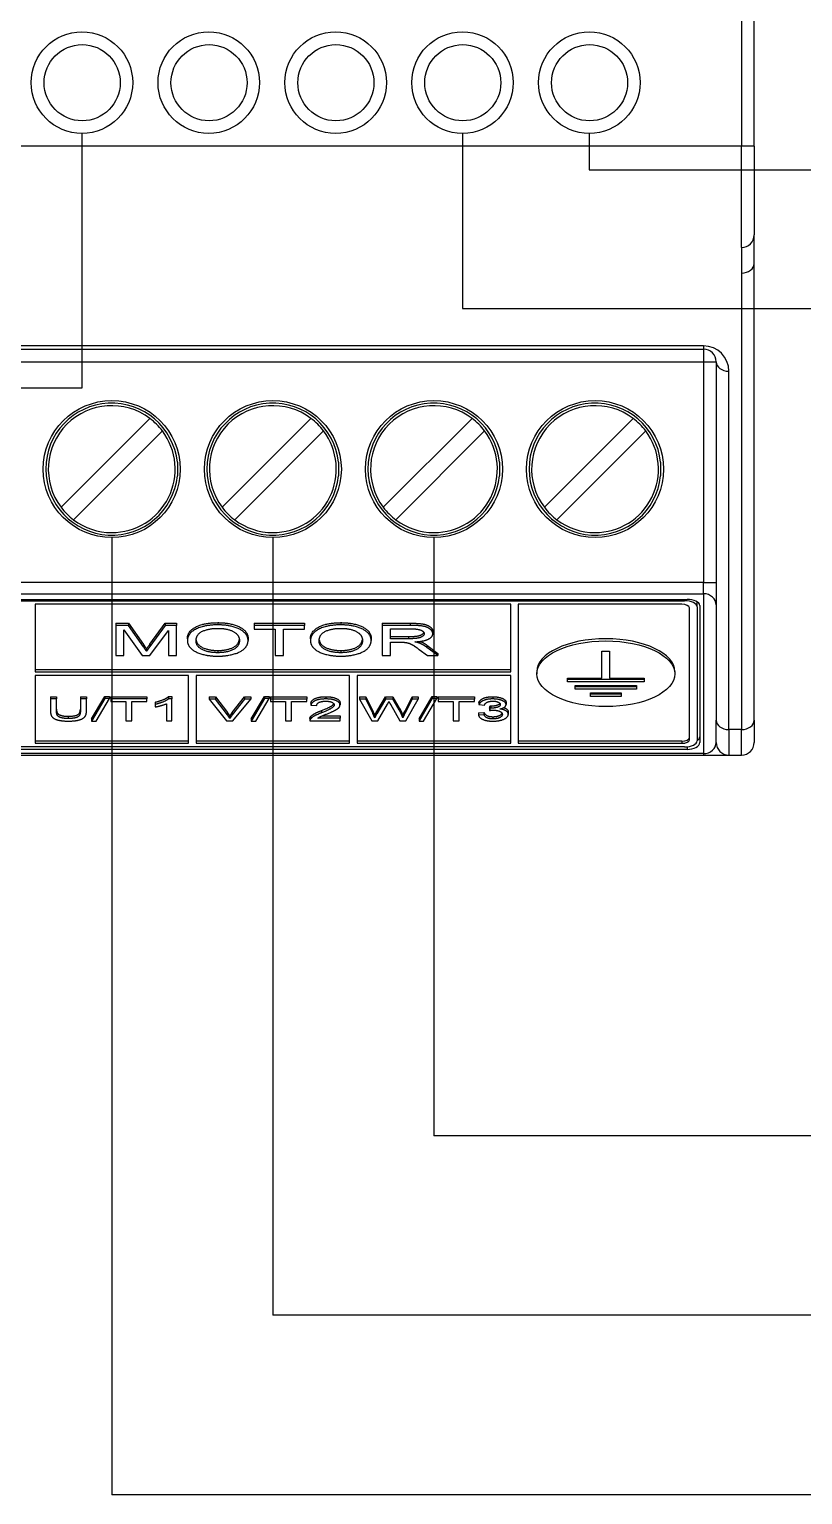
# Model space of a CAD drawing. Header units: millimetres. Extents: x -1721 to 4288, y -273 to 2028.
# Drawn here: x 145.53 to 169.92, y 1214.42 to 1260.62 of the extents above; entities that cross this region are included whole.
import ezdxf

# ---------------------------------------------------------------- set-up
doc = ezdxf.new("R2010")
doc.units = ezdxf.units.MM
doc.header["$LTSCALE"] = 5
doc.header["$MEASUREMENT"] = 0
doc.layers.get('0').update_dxf_attribs({"linetype": 'CONTINUOUS'})
doc.layers.add('圖框', color=7, linetype='CONTINUOUS')

msp = doc.modelspace()

# ---------------------------------------------------------------- linework, layer by layer
for p, q in [((147.193, 1257.337), (147.193, 1249.305)), ((159.193, 1257.337), (159.193, 1251.82)), ((163.193, 1257.337), (163.193, 1256.184)), ((163.193, 1256.184), (184.138, 1256.184)), ((159.193, 1251.82), (184.179, 1251.82)), ((147.193, 1249.305), (97.632, 1249.305)), ((148.133, 1244.593), (148.133, 1214.423)), ((153.213, 1244.593), (153.213, 1220.082)), ((158.293, 1244.593), (158.293, 1225.741)), ((219.385, 1225.741), (158.293, 1225.741)), ((215.434, 1220.082), (153.213, 1220.082)), ((211.624, 1214.423), (148.133, 1214.423))]:
    msp.add_line(p, q)
at = {"layer": '圖框'}
for p, q in [((167.993, 1297.263), (167.993, 1256.937)), ((168.393, 1256.937), (168.393, 1297.263)), ((167.993, 1256.937), (114.393, 1256.937)), ((168.393, 1256.937), (167.993, 1256.937)), ((167.993, 1253.737), (167.993, 1256.937)), ((168.393, 1256.937), (168.393, 1254.137)), ((167.993, 1253.737), (167.993, 1252.934)), ((168.393, 1253.233), (168.393, 1254.137)), ((167.993, 1252.934), (167.993, 1238.541)), ((168.393, 1238.841), (168.393, 1253.233)), ((166.793, 1250.638), (124.393, 1250.638)), ((124.393, 1250.537), (166.793, 1250.537)), ((166.793, 1250.638), (166.793, 1250.537)), ((166.793, 1250.537), (166.793, 1250.137)), ((124.393, 1250.137), (166.793, 1250.137)), ((166.793, 1250.137), (167.193, 1250.137)), ((166.793, 1250.137), (166.793, 1243.176)), ((167.193, 1250.137), (167.193, 1238.841)), ((167.593, 1238.541), (167.593, 1249.838)), ((146.535, 1245.551), (149.335, 1248.352)), ((151.615, 1245.551), (154.415, 1248.352)), ((156.695, 1245.551), (159.495, 1248.352)), ((161.775, 1245.551), (164.575, 1248.352)), ((149.731, 1247.956), (146.931, 1245.155)), ((154.811, 1247.956), (152.011, 1245.155)), ((159.891, 1247.956), (157.091, 1245.155)), ((164.971, 1247.956), (162.171, 1245.155)), ((150.202, 1246.97), (150.202, 1246.537)), ((155.282, 1246.97), (155.282, 1246.537)), ((160.362, 1246.97), (160.362, 1246.537)), ((165.442, 1246.97), (165.442, 1246.537)), ((166.793, 1243.176), (124.393, 1243.176)), ((166.793, 1242.824), (166.793, 1243.176)), ((166.793, 1243.176), (167.193, 1243.176)), ((124.393, 1242.824), (166.793, 1242.824)), ((124.913, 1242.644), (166.273, 1242.644)), ((166.193, 1242.644), (166.193, 1242.606)), ((166.793, 1242.824), (166.793, 1237.786)), ((124.993, 1242.606), (166.193, 1242.606)), ((145.713, 1242.491), (145.713, 1240.358)), ((160.713, 1242.491), (145.713, 1242.491)), ((160.713, 1240.358), (160.713, 1242.491)), ((166.113, 1242.491), (160.953, 1242.491)), ((160.953, 1242.491), (160.953, 1238.11)), ((166.353, 1238.224), (166.353, 1242.377)), ((166.593, 1242.415), (166.593, 1242.556)), ((166.593, 1242.415), (166.593, 1238.186)), ((166.673, 1242.453), (166.673, 1238.133)), ((148.263, 1241.896), (148.661, 1241.896)), ((148.263, 1241.896), (148.263, 1241.826)), ((148.661, 1241.826), (148.263, 1241.826)), ((148.263, 1241.826), (148.263, 1240.873)), ((148.661, 1241.896), (148.661, 1241.826)), ((148.661, 1241.896), (149.135, 1241.222)), ((149.135, 1241.151), (148.661, 1241.826)), ((149.338, 1241.233), (149.818, 1241.896)), ((149.818, 1241.826), (149.338, 1241.163)), ((149.818, 1241.896), (149.818, 1241.826)), ((149.818, 1241.896), (150.173, 1241.896)), ((150.173, 1241.826), (149.818, 1241.826)), ((150.173, 1241.896), (150.173, 1241.826)), ((150.173, 1240.873), (150.173, 1241.826)), ((151.476, 1241.913), (151.476, 1241.843)), ((152.623, 1241.896), (152.623, 1241.826)), ((152.623, 1241.896), (154.208, 1241.896)), ((152.623, 1241.826), (152.623, 1241.713)), ((154.208, 1241.826), (152.623, 1241.826)), ((152.623, 1241.713), (153.281, 1241.713)), ((153.281, 1241.713), (153.281, 1240.873)), ((153.546, 1241.713), (154.208, 1241.713)), ((153.546, 1240.873), (153.546, 1241.713)), ((154.208, 1241.896), (154.208, 1241.826)), ((154.208, 1241.713), (154.208, 1241.826)), ((155.357, 1241.913), (155.357, 1241.843)), ((156.658, 1241.896), (157.545, 1241.896)), ((156.658, 1241.896), (156.658, 1241.826)), ((157.545, 1241.826), (156.658, 1241.826)), ((156.658, 1241.826), (156.658, 1240.873)), ((156.923, 1241.406), (156.923, 1241.721)), ((156.923, 1241.721), (157.556, 1241.721)), ((157.545, 1241.896), (157.545, 1241.826)), ((148.518, 1241.684), (149.097, 1240.873)), ((148.518, 1240.873), (148.518, 1241.684)), ((149.335, 1240.873), (149.918, 1241.671)), ((149.338, 1241.233), (149.338, 1241.163)), ((149.918, 1241.671), (149.918, 1240.873)), ((150.519, 1241.408), (150.519, 1241.337)), ((152.432, 1241.418), (152.432, 1241.348)), ((154.4, 1241.408), (154.4, 1241.337)), ((156.313, 1241.418), (156.313, 1241.348)), ((156.923, 1241.476), (157.492, 1241.476)), ((157.492, 1241.406), (156.923, 1241.406)), ((156.923, 1241.297), (157.229, 1241.297)), ((156.923, 1240.873), (156.923, 1241.297)), ((157.492, 1241.476), (157.492, 1241.406)), ((157.853, 1241.323), (157.853, 1241.26)), ((158.257, 1241.636), (158.257, 1241.566)), ((148.263, 1240.873), (148.518, 1240.873)), ((149.097, 1240.873), (149.335, 1240.873)), ((149.135, 1241.222), (149.135, 1241.151)), ((149.231, 1241.081), (149.231, 1241.011)), ((149.918, 1240.873), (150.173, 1240.873)), ((151.475, 1241.036), (151.475, 1240.966)), ((153.281, 1240.873), (153.546, 1240.873)), ((155.356, 1241.036), (155.356, 1240.966)), ((156.658, 1240.873), (156.923, 1240.873)), ((157.822, 1241.072), (158.088, 1240.873)), ((158.072, 1241.203), (158.072, 1241.133)), ((158.072, 1241.203), (158.418, 1240.944)), ((158.418, 1240.873), (158.072, 1241.133)), ((158.088, 1240.873), (158.418, 1240.873)), ((158.418, 1240.944), (158.418, 1240.873)), ((163.592, 1240.165), (163.592, 1241.012)), ((163.592, 1241.012), (163.834, 1241.012)), ((163.834, 1241.012), (163.834, 1240.165)), ((160.713, 1240.428), (145.713, 1240.428)), ((145.713, 1240.358), (160.713, 1240.358)), ((161.539, 1240.371), (161.539, 1240.301)), ((165.887, 1240.371), (165.887, 1240.301)), ((150.553, 1240.243), (145.713, 1240.243)), ((145.713, 1240.243), (145.713, 1238.11)), ((150.553, 1238.11), (150.553, 1240.243)), ((155.633, 1240.243), (150.793, 1240.243)), ((150.793, 1240.243), (150.793, 1238.11)), ((155.633, 1238.11), (155.633, 1240.243)), ((160.713, 1240.243), (155.873, 1240.243)), ((155.873, 1240.243), (155.873, 1238.11)), ((160.713, 1238.11), (160.713, 1240.243)), ((162.506, 1240.05), (162.506, 1240.165)), ((162.506, 1240.165), (163.592, 1240.165)), ((164.921, 1240.12), (162.506, 1240.12)), ((164.921, 1240.05), (162.506, 1240.05)), ((162.747, 1239.935), (164.679, 1239.935)), ((162.747, 1239.82), (162.747, 1239.935)), ((164.679, 1239.89), (162.747, 1239.89)), ((163.834, 1240.165), (164.921, 1240.165)), ((164.679, 1239.935), (164.679, 1239.82)), ((164.921, 1240.165), (164.921, 1240.05)), ((146.202, 1239.577), (146.202, 1239.507)), ((146.202, 1239.577), (146.393, 1239.577)), ((146.202, 1239.507), (146.202, 1239.11)), ((146.393, 1239.507), (146.202, 1239.507)), ((146.393, 1239.577), (146.393, 1239.507)), ((146.393, 1239.111), (146.393, 1239.507)), ((147.143, 1239.577), (147.143, 1239.507)), ((147.143, 1239.577), (147.334, 1239.577)), ((147.143, 1239.507), (147.143, 1239.111)), ((147.334, 1239.507), (147.143, 1239.507)), ((147.334, 1239.577), (147.334, 1239.507)), ((147.334, 1239.11), (147.334, 1239.507)), ((147.497, 1238.88), (147.914, 1239.589)), ((147.914, 1239.518), (147.497, 1238.809)), ((147.639, 1238.809), (148.057, 1239.518)), ((147.914, 1239.589), (148.057, 1239.589)), ((147.914, 1239.589), (147.914, 1239.518)), ((148.057, 1239.518), (147.914, 1239.518)), ((148.057, 1239.589), (148.057, 1239.518)), ((148.103, 1239.577), (148.103, 1239.507)), ((148.103, 1239.577), (149.244, 1239.577)), ((148.103, 1239.507), (148.103, 1239.426)), ((149.244, 1239.507), (148.103, 1239.507)), ((148.103, 1239.426), (148.577, 1239.426)), ((148.577, 1239.426), (148.577, 1238.821)), ((148.768, 1239.426), (149.244, 1239.426)), ((148.768, 1238.821), (148.768, 1239.426)), ((149.244, 1239.577), (149.244, 1239.507)), ((149.244, 1239.426), (149.244, 1239.507)), ((149.503, 1239.408), (149.503, 1239.337)), ((149.919, 1239.58), (149.919, 1239.509)), ((149.919, 1239.58), (150.033, 1239.58)), ((150.033, 1239.509), (149.919, 1239.509)), ((150.033, 1239.58), (150.033, 1239.509)), ((150.033, 1238.821), (150.033, 1239.509)), ((151.2, 1239.576), (151.406, 1239.576)), ((151.2, 1239.576), (151.2, 1239.505)), ((151.406, 1239.505), (151.2, 1239.505)), ((151.2, 1239.505), (151.756, 1238.819)), ((151.406, 1239.576), (151.406, 1239.505)), ((151.406, 1239.576), (151.781, 1239.077)), ((151.781, 1239.007), (151.406, 1239.505)), ((151.933, 1239.077), (152.323, 1239.576)), ((152.323, 1239.505), (151.933, 1239.007)), ((151.953, 1238.819), (152.517, 1239.505)), ((152.323, 1239.576), (152.323, 1239.505)), ((152.323, 1239.576), (152.517, 1239.576)), ((152.517, 1239.505), (152.323, 1239.505)), ((152.517, 1239.576), (152.517, 1239.505)), ((152.534, 1238.878), (152.951, 1239.587)), ((152.951, 1239.517), (152.534, 1238.808)), ((152.676, 1238.808), (153.093, 1239.517)), ((152.951, 1239.587), (153.093, 1239.587)), ((152.951, 1239.587), (152.951, 1239.517)), ((153.093, 1239.517), (152.951, 1239.517)), ((153.093, 1239.587), (153.093, 1239.517)), ((153.139, 1239.576), (153.139, 1239.505)), ((153.139, 1239.576), (154.281, 1239.576)), ((153.139, 1239.505), (153.139, 1239.424)), ((154.281, 1239.505), (153.139, 1239.505)), ((153.139, 1239.424), (153.614, 1239.424)), ((153.614, 1239.424), (153.614, 1238.819)), ((153.805, 1239.424), (154.281, 1239.424)), ((153.805, 1238.819), (153.805, 1239.424)), ((154.281, 1239.576), (154.281, 1239.505)), ((154.281, 1239.424), (154.281, 1239.505)), ((154.882, 1239.578), (154.882, 1239.508)), ((155.331, 1239.388), (155.331, 1239.318)), ((155.948, 1239.576), (156.143, 1239.576)), ((155.948, 1239.576), (155.948, 1239.505)), ((156.143, 1239.505), (155.948, 1239.505)), ((155.948, 1239.505), (156.33, 1238.82)), ((156.143, 1239.576), (156.143, 1239.505)), ((156.143, 1239.576), (156.363, 1239.126)), ((156.363, 1239.056), (156.143, 1239.505)), ((156.489, 1239.113), (156.762, 1239.576)), ((156.762, 1239.505), (156.489, 1239.042)), ((156.762, 1239.576), (156.762, 1239.505)), ((156.762, 1239.576), (156.993, 1239.576)), ((156.993, 1239.505), (156.762, 1239.505)), ((156.993, 1239.576), (156.993, 1239.505)), ((156.993, 1239.576), (157.199, 1239.229)), ((157.199, 1239.158), (156.993, 1239.505)), ((157.382, 1239.135), (157.607, 1239.576)), ((157.607, 1239.505), (157.382, 1239.065)), ((157.406, 1238.82), (157.799, 1239.505)), ((157.607, 1239.576), (157.607, 1239.505)), ((157.607, 1239.576), (157.799, 1239.576)), ((157.799, 1239.505), (157.607, 1239.505)), ((157.799, 1239.576), (157.799, 1239.505)), ((157.822, 1238.878), (158.239, 1239.587)), ((158.239, 1239.517), (157.822, 1238.808)), ((157.965, 1238.808), (158.382, 1239.517)), ((158.239, 1239.587), (158.382, 1239.587)), ((158.239, 1239.587), (158.239, 1239.517)), ((158.382, 1239.517), (158.239, 1239.517)), ((158.382, 1239.587), (158.382, 1239.517)), ((158.428, 1239.576), (158.428, 1239.505)), ((158.428, 1239.576), (159.57, 1239.576)), ((158.428, 1239.505), (158.428, 1239.424)), ((159.57, 1239.505), (158.428, 1239.505)), ((158.428, 1239.424), (158.902, 1239.424)), ((158.902, 1239.424), (158.902, 1238.82)), ((159.093, 1239.424), (159.57, 1239.424)), ((159.093, 1238.82), (159.093, 1239.424)), ((159.57, 1239.576), (159.57, 1239.505)), ((159.57, 1239.424), (159.57, 1239.505)), ((159.712, 1239.401), (159.712, 1239.33)), ((160.146, 1239.578), (160.146, 1239.508)), ((160.567, 1239.401), (160.567, 1239.33)), ((164.679, 1239.82), (162.747, 1239.82)), ((163.23, 1239.705), (164.196, 1239.705)), ((163.23, 1239.59), (163.23, 1239.705)), ((164.196, 1239.66), (163.23, 1239.66)), ((164.196, 1239.59), (163.23, 1239.59)), ((164.196, 1239.705), (164.196, 1239.59)), ((146.755, 1238.962), (146.755, 1238.891)), ((149.503, 1239.337), (149.503, 1239.256)), ((149.857, 1239.357), (149.857, 1238.821)), ((151.781, 1239.077), (151.781, 1239.007)), ((151.856, 1238.966), (151.856, 1238.895)), ((151.933, 1239.077), (151.933, 1239.007)), ((154.403, 1238.948), (154.403, 1238.878)), ((154.415, 1239.38), (154.415, 1239.31)), ((154.415, 1239.31), (154.597, 1239.301)), ((154.751, 1239.143), (154.751, 1239.073)), ((154.756, 1238.971), (155.333, 1238.971)), ((155.333, 1238.971), (155.333, 1238.9)), ((156.363, 1239.126), (156.363, 1239.056)), ((156.424, 1238.986), (156.424, 1238.915)), ((156.489, 1239.113), (156.489, 1239.042)), ((156.526, 1238.82), (156.83, 1239.342)), ((156.919, 1239.342), (157.22, 1238.82)), ((157.199, 1239.229), (157.199, 1239.158)), ((157.311, 1238.986), (157.311, 1238.915)), ((157.382, 1239.135), (157.382, 1239.065)), ((159.695, 1239.072), (159.871, 1239.083)), ((159.695, 1239.072), (159.695, 1239.001)), ((159.871, 1239.012), (159.695, 1239.001)), ((159.712, 1239.33), (159.889, 1239.315)), ((159.871, 1239.083), (159.871, 1239.012)), ((160.044, 1239.215), (160.062, 1239.289)), ((160.062, 1239.218), (160.044, 1239.145)), ((160.044, 1239.215), (160.044, 1239.145)), ((160.062, 1239.289), (160.062, 1239.218)), ((160.091, 1239.288), (160.091, 1239.217)), ((160.154, 1238.948), (160.154, 1238.878)), ((160.638, 1239.093), (160.638, 1239.022)), ((147.497, 1238.88), (147.497, 1238.809)), ((147.497, 1238.809), (147.639, 1238.809)), ((148.577, 1238.821), (148.768, 1238.821)), ((149.857, 1238.821), (150.033, 1238.821)), ((151.756, 1238.819), (151.953, 1238.819)), ((152.534, 1238.878), (152.534, 1238.808)), ((152.534, 1238.808), (152.676, 1238.808)), ((153.614, 1238.819), (153.805, 1238.819)), ((154.382, 1238.895), (154.382, 1238.825)), ((154.382, 1238.819), (155.333, 1238.819)), ((155.333, 1238.9), (154.628, 1238.9)), ((155.333, 1238.819), (155.333, 1238.9)), ((156.33, 1238.82), (156.526, 1238.82)), ((157.22, 1238.82), (157.406, 1238.82)), ((157.822, 1238.878), (157.822, 1238.808)), ((157.822, 1238.808), (157.965, 1238.808)), ((158.902, 1238.82), (159.093, 1238.82)), ((167.193, 1238.137), (167.193, 1238.841)), ((167.593, 1238.541), (167.593, 1237.737)), ((167.993, 1238.541), (167.593, 1238.541)), ((167.993, 1237.737), (167.993, 1238.541)), ((168.393, 1238.841), (168.393, 1238.137)), ((150.553, 1238.18), (145.713, 1238.18)), ((145.713, 1238.11), (150.553, 1238.11)), ((155.633, 1238.18), (150.793, 1238.18)), ((150.793, 1238.11), (155.633, 1238.11)), ((160.713, 1238.18), (155.873, 1238.18)), ((155.873, 1238.11), (160.713, 1238.11)), ((166.113, 1238.18), (160.953, 1238.18)), ((160.953, 1238.11), (166.113, 1238.11)), ((166.113, 1238.18), (166.113, 1238.11)), ((166.273, 1237.999), (166.273, 1237.916)), ((166.793, 1237.786), (124.393, 1237.786)), ((124.393, 1237.737), (166.793, 1237.737)), ((166.273, 1237.916), (124.913, 1237.916)), ((166.193, 1237.995), (124.993, 1237.995)), ((166.793, 1237.786), (166.793, 1237.737)), ((166.793, 1237.737), (167.593, 1237.737)), ((167.593, 1237.737), (167.993, 1237.737))]:
    msp.add_line(p, q, dxfattribs=at)
for centre, radius in [((147.193, 1258.937), 1.6), ((151.193, 1258.937), 1.6), ((155.193, 1258.937), 1.6), ((159.193, 1258.937), 1.6), ((163.193, 1258.937), 1.6), ((147.201, 1258.934), 1.2), ((151.201, 1258.934), 1.2), ((155.201, 1258.934), 1.2), ((159.201, 1258.934), 1.2), ((163.201, 1258.934), 1.2), ((148.133, 1246.753), 2.16), ((153.213, 1246.753), 2.16), ((158.293, 1246.753), 2.16), ((163.373, 1246.753), 2.16)]:
    msp.add_circle(centre, radius, dxfattribs=at)
for centre, radius, start, end in [((167.993, 1254.137), 0.4, 270, 0), ((166.793, 1249.838), 0.8, 0, 90), ((166.793, 1250.137), 0.4, 0, 90), ((148.133, 1246.753), 2.08, 5.9739, 354.0261), ((148.133, 1246.753), 2, 53.0478, 216.9522), ((153.213, 1246.753), 2.08, 5.9739, 354.0261), ((153.213, 1246.753), 2, 53.0478, 216.9522), ((158.293, 1246.753), 2.08, 5.9739, 354.0261), ((158.293, 1246.753), 2, 53.0478, 216.9522), ((163.373, 1246.753), 2.08, 5.9739, 354.0261), ((163.373, 1246.753), 2, 53.0478, 216.9522), ((148.133, 1246.753), 2, 36.9522, 53.0478), ((153.213, 1246.753), 2, 36.9522, 53.0478), ((158.293, 1246.753), 2, 36.9522, 53.0478), ((163.373, 1246.753), 2, 36.9522, 53.0478), ((148.133, 1246.753), 2, 270, 36.9522), ((153.213, 1246.753), 2, 270, 36.9522), ((158.293, 1246.753), 2, 270, 36.9522), ((163.373, 1246.753), 2, 270, 36.9522), ((148.133, 1246.753), 2, 216.9522, 233.0478), ((153.213, 1246.753), 2, 216.9522, 233.0478), ((158.293, 1246.753), 2, 216.9522, 233.0478), ((163.373, 1246.753), 2, 216.9522, 233.0478), ((148.133, 1246.753), 2, 233.0478, 270), ((153.213, 1246.753), 2, 233.0478, 270), ((158.293, 1246.753), 2, 233.0478, 270), ((163.373, 1246.753), 2, 233.0478, 270), ((167.593, 1238.137), 0.4, 180, 270), ((167.993, 1238.137), 0.4, 270, 0)]:
    msp.add_arc(centre, radius, start, end, dxfattribs=at)
for centre, major_axis, ratio, start_param, end_param in [((167.993, 1253.233), (0.4, 0), 0.74887, 4.712389, 6.283185), ((167.593, 1250.137), (-0.4, 0), 0.74887, 0, 1.570796), ((166.273, 1242.453), (0.4, 0), 0.476283, 0, 1.570796), ((166.793, 1242.472), (0.4, 0), 0.879292, 0, 1.570796), ((166.113, 1242.377), (0.24, 0), 0.476283, 0, 1.570796), ((166.193, 1242.415), (0.4, 0), 0.476283, 0, 1.570796), ((166.193, 1242.556), (0.4, 0), 0.476283, 0, 0.064331), ((163.713, 1240.371), (-2.174, 0), 0.476283, 3.141593, 6.283185), ((167.593, 1238.841), (-0.4, 0), 0.74887, 0, 1.570796), ((167.993, 1238.841), (0.4, 0), 0.74887, 4.712389, 6.283185), ((166.113, 1238.294), (0.24, 0), 0.476283, 4.712389, 6.283185), ((166.113, 1238.224), (0.24, 0), 0.476283, 4.712389, 6.283185), ((166.193, 1238.186), (0.4, 0), 0.476283, 4.712389, 6.283185), ((166.273, 1238.133), (0.4, 0), 0.541667, 4.712389, 6.283185), ((166.273, 1238.315), (0.4, 0), 0.541667, 5.639647, 6.283185), ((166.793, 1238.137), (-0.4, 0), 0.879292, 1.570796, 3.141593)]:
    msp.add_ellipse(centre, major_axis=major_axis, ratio=ratio, start_param=start_param, end_param=end_param, dxfattribs=at)
msp.add_ellipse((163.713, 1240.301), major_axis=(-2.174, 0), ratio=0.476283, dxfattribs=at)
for points in [[(150.519, 1241.408), (150.519, 1241.645), (151.054, 1241.913), (151.476, 1241.913)], [(151.476, 1241.843), (151.054, 1241.843), (150.519, 1241.575), (150.519, 1241.337)], [(150.792, 1241.336), (150.792, 1241.551), (151.197, 1241.734), (151.478, 1241.734)], [(151.476, 1241.913), (151.754, 1241.913), (152.199, 1241.787), (152.432, 1241.562), (152.432, 1241.418)], [(152.432, 1241.348), (152.432, 1241.491), (152.199, 1241.716), (151.754, 1241.843), (151.476, 1241.843)], [(151.478, 1241.734), (151.676, 1241.734), (151.995, 1241.639), (152.159, 1241.466), (152.159, 1241.35)], [(154.4, 1241.408), (154.4, 1241.645), (154.935, 1241.913), (155.357, 1241.913)], [(155.357, 1241.843), (154.935, 1241.843), (154.4, 1241.575), (154.4, 1241.337)], [(154.673, 1241.336), (154.673, 1241.551), (155.078, 1241.734), (155.359, 1241.734)], [(155.357, 1241.913), (155.635, 1241.913), (156.08, 1241.787), (156.313, 1241.562), (156.313, 1241.418)], [(156.313, 1241.348), (156.313, 1241.491), (156.08, 1241.716), (155.635, 1241.843), (155.357, 1241.843)], [(155.359, 1241.734), (155.557, 1241.734), (155.876, 1241.639), (156.04, 1241.466), (156.04, 1241.35)], [(157.545, 1241.896), (157.812, 1241.896), (158.091, 1241.845), (158.257, 1241.715), (158.257, 1241.636)], [(158.257, 1241.566), (158.257, 1241.644), (158.091, 1241.774), (157.812, 1241.826), (157.545, 1241.826)], [(157.556, 1241.721), (157.778, 1241.721), (157.984, 1241.633), (157.984, 1241.566)], [(149.231, 1241.081), (149.264, 1241.132), (149.338, 1241.233)], [(150.519, 1241.337), (150.519, 1241.212), (150.748, 1240.987), (151.193, 1240.857), (151.476, 1240.857)], [(151.475, 1240.966), (151.181, 1240.966), (150.792, 1241.164), (150.792, 1241.336)], [(152.159, 1241.35), (152.159, 1241.165), (151.774, 1240.966), (151.475, 1240.966)], [(151.476, 1240.857), (151.736, 1240.857), (152.187, 1240.975), (152.432, 1241.204), (152.432, 1241.348)], [(154.4, 1241.337), (154.4, 1241.212), (154.629, 1240.987), (155.074, 1240.857), (155.357, 1240.857)], [(155.356, 1240.966), (155.062, 1240.966), (154.673, 1241.164), (154.673, 1241.336)], [(156.04, 1241.35), (156.04, 1241.165), (155.655, 1240.966), (155.356, 1240.966)], [(155.357, 1240.857), (155.617, 1240.857), (156.068, 1240.975), (156.313, 1241.204), (156.313, 1241.348)], [(157.229, 1241.297), (157.332, 1241.297), (157.377, 1241.292)], [(157.377, 1241.292), (157.438, 1241.285), (157.557, 1241.248), (157.707, 1241.157), (157.822, 1241.072)], [(157.984, 1241.566), (157.984, 1241.52), (157.877, 1241.441), (157.673, 1241.406), (157.492, 1241.406)], [(157.694, 1241.307), (157.981, 1241.326), (158.257, 1241.464), (158.257, 1241.566)], [(157.853, 1241.26), (157.798, 1241.283), (157.694, 1241.307)], [(158.072, 1241.133), (157.969, 1241.209), (157.853, 1241.26)], [(157.865, 1241.324), (157.974, 1241.275), (158.072, 1241.203)], [(149.135, 1241.222), (149.2, 1241.127), (149.231, 1241.081)], [(149.231, 1241.011), (149.2, 1241.057), (149.135, 1241.151)], [(149.338, 1241.163), (149.264, 1241.062), (149.231, 1241.011)], [(149.503, 1239.408), (149.651, 1239.441), (149.873, 1239.535), (149.919, 1239.58)], [(149.919, 1239.509), (149.873, 1239.465), (149.651, 1239.37), (149.503, 1239.337)], [(154.415, 1239.38), (154.433, 1239.477), (154.677, 1239.578), (154.882, 1239.578)], [(154.882, 1239.508), (154.677, 1239.508), (154.433, 1239.406), (154.415, 1239.31)], [(154.597, 1239.301), (154.598, 1239.365), (154.751, 1239.438), (154.878, 1239.438)], [(154.878, 1239.438), (154.999, 1239.438), (155.149, 1239.37), (155.149, 1239.32)], [(154.882, 1239.578), (155.09, 1239.578), (155.331, 1239.469), (155.331, 1239.388)], [(155.331, 1239.318), (155.331, 1239.399), (155.09, 1239.508), (154.882, 1239.508)], [(156.83, 1239.342), (156.849, 1239.376), (156.873, 1239.423)], [(156.873, 1239.423), (156.879, 1239.408), (156.919, 1239.342)], [(159.712, 1239.401), (159.745, 1239.485), (159.975, 1239.578), (160.146, 1239.578)], [(160.146, 1239.508), (159.975, 1239.508), (159.745, 1239.415), (159.712, 1239.33)], [(159.889, 1239.315), (159.909, 1239.377), (160.046, 1239.439), (160.149, 1239.439)], [(160.146, 1239.578), (160.263, 1239.578), (160.462, 1239.53), (160.567, 1239.447), (160.567, 1239.401)], [(160.567, 1239.33), (160.567, 1239.377), (160.462, 1239.46), (160.263, 1239.508), (160.146, 1239.508)], [(160.149, 1239.439), (160.253, 1239.439), (160.385, 1239.378), (160.385, 1239.332)], [(146.202, 1239.11), (146.202, 1239.002), (146.311, 1238.876), (146.569, 1238.809), (146.771, 1238.809)], [(146.393, 1239.181), (146.393, 1239.092), (146.462, 1239.008), (146.632, 1238.962), (146.755, 1238.962)], [(146.755, 1238.891), (146.632, 1238.891), (146.462, 1238.937), (146.393, 1239.022), (146.393, 1239.111)], [(146.755, 1238.962), (146.964, 1238.962), (147.143, 1239.053), (147.143, 1239.181)], [(147.143, 1239.111), (147.143, 1238.982), (146.964, 1238.891), (146.755, 1238.891)], [(146.771, 1238.809), (146.98, 1238.809), (147.237, 1238.886), (147.334, 1239.007), (147.334, 1239.11)], [(149.503, 1239.256), (149.585, 1239.27), (149.793, 1239.328), (149.857, 1239.357)], [(151.781, 1239.077), (151.826, 1239.018), (151.856, 1238.966)], [(151.856, 1238.895), (151.826, 1238.947), (151.781, 1239.007)], [(151.856, 1238.966), (151.889, 1239.021), (151.933, 1239.077)], [(151.933, 1239.007), (151.889, 1238.951), (151.856, 1238.895)], [(154.382, 1238.895), (154.382, 1238.922), (154.403, 1238.948)], [(154.403, 1238.948), (154.439, 1238.995), (154.599, 1239.084), (154.751, 1239.143)], [(154.751, 1239.073), (154.599, 1239.014), (154.439, 1238.924), (154.403, 1238.878)], [(154.628, 1238.9), (154.657, 1238.923), (154.747, 1238.969), (154.906, 1239.032)], [(155.149, 1239.32), (155.149, 1239.272), (154.984, 1239.165), (154.751, 1239.073)], [(154.906, 1239.032), (155.096, 1239.109), (155.261, 1239.197), (155.331, 1239.276), (155.331, 1239.318)], [(156.363, 1239.126), (156.398, 1239.056), (156.424, 1238.986)], [(156.424, 1238.915), (156.398, 1238.985), (156.363, 1239.056)], [(156.424, 1238.986), (156.479, 1239.096), (156.489, 1239.113)], [(156.489, 1239.042), (156.479, 1239.025), (156.424, 1238.915)], [(157.199, 1239.229), (157.275, 1239.099), (157.311, 1238.986)], [(157.311, 1238.915), (157.275, 1239.029), (157.199, 1239.158)], [(157.311, 1238.986), (157.338, 1239.051), (157.382, 1239.135)], [(157.382, 1239.065), (157.338, 1238.981), (157.311, 1238.915)], [(159.695, 1239.001), (159.712, 1238.916), (159.963, 1238.808), (160.152, 1238.808)], [(159.871, 1239.083), (159.902, 1239.011), (160.048, 1238.948), (160.154, 1238.948)], [(160.154, 1238.878), (160.048, 1238.878), (159.902, 1238.941), (159.871, 1239.012)], [(160.044, 1239.145), (160.118, 1239.154), (160.168, 1239.154)], [(160.062, 1239.289), (160.081, 1239.288), (160.091, 1239.288)], [(160.091, 1239.217), (160.081, 1239.217), (160.062, 1239.218)], [(160.385, 1239.332), (160.385, 1239.274), (160.204, 1239.217), (160.091, 1239.217)], [(160.152, 1238.808), (160.362, 1238.808), (160.638, 1238.933), (160.638, 1239.022)], [(160.45, 1239.021), (160.45, 1238.96), (160.279, 1238.878), (160.154, 1238.878)], [(160.168, 1239.154), (160.291, 1239.154), (160.45, 1239.079), (160.45, 1239.021)], [(160.369, 1239.191), (160.467, 1239.213), (160.567, 1239.286), (160.567, 1239.33)], [(160.638, 1239.022), (160.638, 1239.089), (160.497, 1239.177), (160.369, 1239.191)], [(154.403, 1238.878), (154.38, 1238.85), (154.382, 1238.819)]]:
    msp.add_open_spline(points, degree=2, dxfattribs=at)
for points, knots in [([(150.794, 1241.374), (150.81, 1241.225), (151.181, 1241.036), (151.475, 1241.036)], [0.094168, 0.094168, 0.094168, 1, 2, 2, 2]), ([(151.475, 1241.036), (151.774, 1241.036), (152.14, 1241.226), (152.157, 1241.384)], [0, 0, 0, 1, 1.900814, 1.900814, 1.900814]), ([(154.675, 1241.374), (154.691, 1241.225), (155.062, 1241.036), (155.356, 1241.036)], [0.094168, 0.094168, 0.094168, 1, 2, 2, 2]), ([(155.356, 1241.036), (155.655, 1241.036), (156.021, 1241.226), (156.038, 1241.384)], [0, 0, 0, 1, 1.900814, 1.900814, 1.900814]), ([(157.492, 1241.476), (157.673, 1241.476), (157.877, 1241.511), (157.963, 1241.575), (157.976, 1241.602)], [0, 0, 0, 1, 2, 2.612471, 2.612471, 2.612471]), ([(154.751, 1239.143), (154.984, 1239.235), (155.12, 1239.323), (155.139, 1239.355)], [0, 0, 0, 1, 1.642633, 1.642633, 1.642633]), ([(160.091, 1239.288), (160.204, 1239.288), (160.354, 1239.335), (160.375, 1239.366)], [0, 0, 0, 1, 1.661006, 1.661006, 1.661006]), ([(160.154, 1238.948), (160.279, 1238.948), (160.424, 1239.018), (160.442, 1239.056)], [0, 0, 0, 1, 1.692783, 1.692783, 1.692783]), ([(160.496, 1239.236), (160.537, 1239.222), (160.638, 1239.159), (160.638, 1239.093)], [0.570564, 0.570564, 0.570564, 1, 2, 2, 2])]:
    msp.add_open_spline(points, degree=2, knots=knots, dxfattribs=at)

doc.saveas('drawing.dxf')
